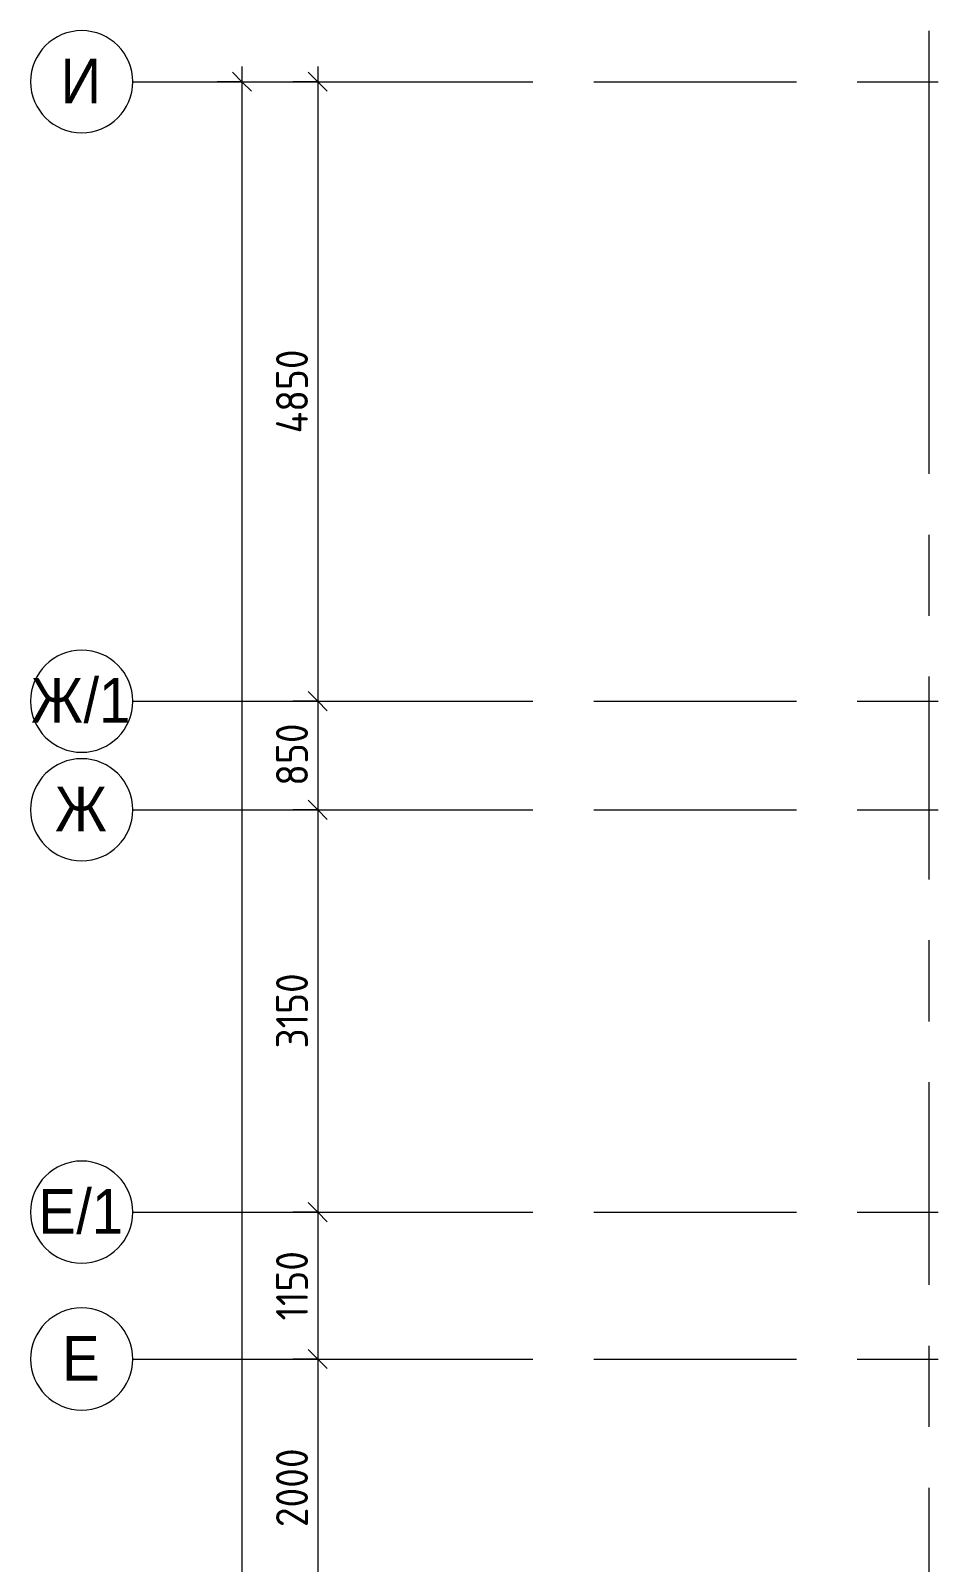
# Model space of a CAD drawing. Header units: millimetres. Extents: x -3456 to 185767, y -8553 to 29000.
# Drawn here: x -3328 to 3782, y 15408 to 27400 of the extents above; entities that cross this region are included whole.
import ezdxf

# ---------------------------------------------------------------- set-up
doc = ezdxf.new("R2010")
doc.units = ezdxf.units.MM
doc.linetypes.add('Осевая', pattern=[3175, 635, -476.25, 1587.5, -476.25])
for name, color, linetype, lineweight in [('A-ANNO-DIMS', 7, 'Continuous', 9), ('A-ANNO-DIMS-100', 7, 'Continuous', 9), ('Оси', 7, 'Continuous', 9), ('Оси-1', 7, 'Continuous', 20), ('Оси-2', 7, 'Осевая', 9)]:
    doc.layers.add(name, color=color, linetype=linetype, lineweight=lineweight)
doc.styles.add('Arial', font='arial.ttf', dxfattribs={"width": 0.9, "height": 350})
doc.styles.add('ISOCPEUR', font='isocpeur.ttf', dxfattribs={"width": 0.9, "height": 250})
doc.dimstyles.new('ISO-2_5_0_9К_БОЛЬШОЙ', dxfattribs={"dimscale": 304.8, "dimtxt": 248.995294, "dimasz": 0.492126, "dimexe": 0.393701, "dimexo": 0.984252, "dimgap": 0, "dimtad": 1, "dimdec": 0, "dimrnd": 10, "dimzin": 0, "dimdsep": 46, "dimtxsty": 'ISOCPEUR', "dimblk1": 'OBLIQUE', "dimblk2": 'OBLIQUE', "dimsah": 1, "dimcen": 0.09, "dimdle": 0.393701, "dimazin": 0, "dimtfac": 1, "dimtdec": 4, "dimtix": 1, "dimtmove": 0, "dimatfit": 3, "dimfxl": 1, "dimtvp": 1, "dimtolj": 1, "dimtzin": 0, "dimarcsym": 2})
doc.dimstyles.new('ISO-2_5_0_9К_БОЛЬШОЙ_1', dxfattribs={"dimscale": 304.8, "dimtxt": 248.995294, "dimasz": 0.492126, "dimexe": 0.393701, "dimexo": 0.984252, "dimgap": 0, "dimtad": 1, "dimdec": 0, "dimrnd": 10, "dimzin": 0, "dimdsep": 46, "dimtxsty": 'ISOCPEUR', "dimblk1": 'OBLIQUE', "dimblk2": 'OBLIQUE', "dimsah": 1, "dimcen": 0.09, "dimdle": 0.393701, "dimazin": 0, "dimtfac": 1, "dimtdec": 4, "dimtix": 1, "dimtmove": 2, "dimatfit": 3, "dimfxl": 1, "dimtvp": 1, "dimtolj": 1, "dimtzin": 0, "dimarcsym": 2})

# ---------------------------------------------------------------- blocks, each defined once
blk = doc.blocks.new('Ось сетки - D8-29747960-План заполнения и маркировки дверных проемов 2 этажа в осях 1-12')
at = {"layer": 'Оси-1'}
for start, end in [(360, 180), (180, 360)]:
    blk.add_arc((0, 0), 4, start, end, dxfattribs=at)
blk = doc.blocks.new('DIMBLOCK12-План заполнения и маркировки дверных проемов 2 этажа в осях 1-12')
at = {"layer": 'A-ANNO-DIMS-100'}
for p, q in [((-1080, 27120), (-1080, 22150)), ((-1274, 27000), (-960, 27000)), ((-1080, 27000), (-1274, 27000)), ((-1274, 22150), (-960, 22150)), ((-1080, 22150), (-1274, 22150))]:
    blk.add_line(p, q, dxfattribs=at)
at = {"layer": 'A-ANNO-DIMS-100', "lineweight": 20}
for p, q in [((-1080, 27000), (-1155, 27075)), ((-1080, 27000), (-1005, 26925)), ((-1080, 22150), (-1155, 22225)), ((-1080, 22150), (-1005, 22075))]:
    blk.add_line(p, q, dxfattribs=at)
at = {"layer": 'A-ANNO-DIMS-100', "color": 0, "insert": (-1406, 24247), "char_height": 250, "width": 787.21, "attachment_point": 1, "rotation": 90, "line_spacing_factor": 1.149209, "style": 'ISOCPEUR'}
blk.add_mtext('4850', dxfattribs=at)
blk = doc.blocks.new('_Oblique')
at = {"color": 0, "linetype": 'ByBlock', "lineweight": -2}
blk.add_line((-0.5, -0.5), (0.5, 0.5), dxfattribs=at)
blk = doc.blocks.new('DIMBLOCK13-План заполнения и маркировки дверных проемов 2 этажа в осях 1-12')
at = {"layer": 'A-ANNO-DIMS-100', "lineweight": 20}
for p, q in [((-1080, 22150), (-1155, 22225)), ((-1080, 22150), (-1005, 22075)), ((-1080, 21300), (-1155, 21375)), ((-1080, 21300), (-1005, 21225))]:
    blk.add_line(p, q, dxfattribs=at)
at = {"layer": 'A-ANNO-DIMS-100'}
for p, q in [((-1274, 22150), (-960, 22150)), ((-1080, 22150), (-1274, 22150)), ((-1080, 22150), (-1080, 21300)), ((-1274, 21300), (-960, 21300)), ((-1080, 21300), (-1274, 21300))]:
    blk.add_line(p, q, dxfattribs=at)
at = {"layer": 'A-ANNO-DIMS-100', "color": 0, "insert": (-1406, 21488), "char_height": 250, "width": 568.86, "attachment_point": 1, "rotation": 90, "line_spacing_factor": 1.149209, "style": 'ISOCPEUR'}
blk.add_mtext('850', dxfattribs=at)
blk = doc.blocks.new('DIMBLOCK14-План заполнения и маркировки дверных проемов 2 этажа в осях 1-12')
at = {"layer": 'A-ANNO-DIMS-100', "lineweight": 20}
for p, q in [((-1080, 21300), (-1155, 21375)), ((-1080, 21300), (-1005, 21225)), ((-1080, 18150), (-1155, 18225)), ((-1080, 18150), (-1005, 18075))]:
    blk.add_line(p, q, dxfattribs=at)
at = {"layer": 'A-ANNO-DIMS-100'}
for p, q in [((-1274, 21300), (-960, 21300)), ((-1080, 21300), (-1274, 21300)), ((-1080, 21300), (-1080, 18150)), ((-1274, 18150), (-960, 18150)), ((-1080, 18150), (-1274, 18150))]:
    blk.add_line(p, q, dxfattribs=at)
at = {"layer": 'A-ANNO-DIMS-100', "color": 0, "insert": (-1406, 19431), "char_height": 250, "width": 706.76, "attachment_point": 1, "rotation": 90, "line_spacing_factor": 1.149209, "style": 'ISOCPEUR'}
blk.add_mtext('3150', dxfattribs=at)
blk = doc.blocks.new('DIMBLOCK15-План заполнения и маркировки дверных проемов 2 этажа в осях 1-12')
at = {"layer": 'A-ANNO-DIMS-100'}
for p, q in [((-1274, 18150), (-960, 18150)), ((-1080, 18150), (-1274, 18150)), ((-1080, 18150), (-1080, 17000)), ((-1274, 17000), (-960, 17000)), ((-1080, 17000), (-1274, 17000))]:
    blk.add_line(p, q, dxfattribs=at)
at = {"layer": 'A-ANNO-DIMS-100', "lineweight": 20}
for p, q in [((-1080, 18150), (-1155, 18225)), ((-1080, 18150), (-1005, 18075)), ((-1080, 17000), (-1155, 17075)), ((-1080, 17000), (-1005, 16925))]:
    blk.add_line(p, q, dxfattribs=at)
at = {"layer": 'A-ANNO-DIMS-100', "color": 0, "insert": (-1406, 17302), "char_height": 250, "width": 655.05, "attachment_point": 1, "rotation": 90, "line_spacing_factor": 1.149209, "style": 'ISOCPEUR'}
blk.add_mtext('1150', dxfattribs=at)
blk = doc.blocks.new('DIMBLOCK16-План заполнения и маркировки дверных проемов 2 этажа в осях 1-12')
at = {"layer": 'A-ANNO-DIMS-100', "lineweight": 20}
for p, q in [((-1080, 17000), (-1155, 17075)), ((-1080, 17000), (-1005, 16925)), ((-1080, 15000), (-1155, 15075)), ((-1080, 15000), (-1005, 14925))]:
    blk.add_line(p, q, dxfattribs=at)
at = {"layer": 'A-ANNO-DIMS-100'}
for p, q in [((-1274, 17000), (-960, 17000)), ((-1080, 17000), (-1274, 17000)), ((-1080, 17000), (-1080, 15000)), ((-600, 15000), (-1200, 15000)), ((-1080, 15000), (-600, 15000))]:
    blk.add_line(p, q, dxfattribs=at)
at = {"layer": 'A-ANNO-DIMS-100', "color": 0, "insert": (-1406, 15684), "char_height": 250, "width": 758.48, "attachment_point": 1, "rotation": 90, "line_spacing_factor": 1.149209, "style": 'ISOCPEUR'}
blk.add_mtext('2000', dxfattribs=at)
blk = doc.blocks.new('DIMBLOCK24-План заполнения и маркировки дверных проемов 2 этажа в осях 1-12')
at = {"layer": 'A-ANNO-DIMS-100'}
for p, q in [((-1673, 27120), (-1673, -120)), ((-1867, 27000), (-1553, 27000)), ((-1673, 27000), (-1867, 27000)), ((-1867, 0), (-1553, 0)), ((-1673, 0), (-1867, 0))]:
    blk.add_line(p, q, dxfattribs=at)
at = {"layer": 'A-ANNO-DIMS-100', "lineweight": 20}
for p, q in [((-1673, 27000), (-1748, 27075)), ((-1673, 27000), (-1598, 26925)), ((-1673, 0), (-1748, 75)), ((-1673, 0), (-1598, -75))]:
    blk.add_line(p, q, dxfattribs=at)
at = {"layer": 'A-ANNO-DIMS-100', "color": 0, "insert": (-1999, 13572), "char_height": 250, "width": 948.1, "attachment_point": 1, "rotation": 90, "line_spacing_factor": 1.149209, "style": 'ISOCPEUR'}
blk.add_mtext('27000', dxfattribs=at)

msp = doc.modelspace()

# ---------------------------------------------------------------- linework, layer by layer
at = {"layer": 'Оси'}
for p, q in [((3710, 24898.1), (3710, 27398.1)), ((-2528.5, 27000), (-28.5, 27000)), ((-2528.5, 22150), (-28.5, 22150)), ((-2528.5, 21300), (-28.5, 21300)), ((-2528.5, 18150), (-28.5, 18150)), ((-2528.5, 17000), (-28.5, 17000))]:
    msp.add_line(p, q, dxfattribs=at)
at = {"layer": 'Оси-2'}
for p, q in [((-28.5, 27000), (31340, 27000)), ((3710, 593.7), (3710, 24898.1)), ((-28.5, 22150), (36281, 22150)), ((-28.5, 21300), (36281, 21300)), ((-28.5, 18150), (36281, 18150)), ((-28.5, 17000), (36281, 17000))]:
    msp.add_line(p, q, dxfattribs=at)

# ---------------------------------------------------------------- block references
at = {"layer": 'Оси-1', "xscale": 99.99999999999993, "yscale": 99.99999999999993, "zscale": 99.99999999999993, "rotation": 269.9999999999994}
for p in [(-2928.5, 27000), (-2928.5, 22150), (-2928.5, 21300), (-2928.5, 18150), (-2928.5, 17000)]:
    msp.add_blockref('Ось сетки - D8-29747960-План заполнения и маркировки дверных проемов 2 этажа в осях 1-12', p, dxfattribs=at)

# ---------------------------------------------------------------- texts
at = {"layer": 'Оси', "char_height": 350, "attachment_point": 1, "style": 'Arial'}
for s, insert, width in [('\\fArial|b0|i0|c204|p34|;\\W.9;И', (-3092.9, 27181), 389.62), ('\\fArial|b0|i0|c204|p34|;\\W.9;Ж', (-3325.1, 22331), 497.848), ('/1', (-2914.4, 22331), 454.557), ('\\fArial|b0|i0|c204|p34|;\\W.9;Ж', (-3137.5, 21481), 497.848), ('/1', (-2970.8, 18331), 454.557), ('\\fArial|b0|i0|c204|p34|;\\W.9;Е', (-3268.4, 18331), 360.759), ('\\fArial|b0|i0|c204|p34|;\\W.9;Е', (-3081.2, 17181), 360.759)]:
    msp.add_mtext(s, dxfattribs=dict(at, insert=insert, width=width))

# ---------------------------------------------------------------- dimensions: what is measured, and where the dimension line sits
at = {"layer": 'A-ANNO-DIMS'}
dim = msp.add_linear_dim(base=(-1672.8, 0), p1=(-1566.7, 27000), p2=(-1566.7, 0), angle=90, dimstyle='ISO-2_5_0_9К_БОЛЬШОЙ_1', override={"dimpost": '<>', "dimfxl": 26999.999823}, dxfattribs=at)
dim.commit()
dim.dimension.update_dxf_attribs({"geometry": 'DIMBLOCK24-План заполнения и маркировки дверных проемов 2 этажа в осях 1-12', "text_midpoint": (-1832.7, 14046), "dimtype": 160, "text_rotation": 90})
for base, p1, p2, override, picture, middle in [((-1079.9, 22150), (-973.8, 27000), (-973.8, 22150), {"dimpost": '<>', "dimfxl": 4849.999753}, 'DIMBLOCK12-План заполнения и маркировки дверных проемов 2 этажа в осях 1-12', (-1204.9, 24575)), ((-1079.9, 21300), (-973.8, 22150), (-973.8, 21300), {"dimpost": '<>', "dimfxl": 850}, 'DIMBLOCK13-План заполнения и маркировки дверных проемов 2 этажа в осях 1-12', (-1204.9, 21725)), ((-1079.9, 18150), (-973.8, 21300), (-973.8, 18150), {"dimpost": '<>', "dimfxl": 3150}, 'DIMBLOCK14-План заполнения и маркировки дверных проемов 2 этажа в осях 1-12', (-1204.9, 19725)), ((-1079.9, 17000), (-973.8, 18150), (-973.8, 17000), {"dimpost": '<>', "dimfxl": 1150}, 'DIMBLOCK15-План заполнения и маркировки дверных проемов 2 этажа в осях 1-12', (-1204.9, 17575)), ((-1079.9, 15000), (-973.8, 17000), (-300, 15000), {"dimpost": '<>', "dimfxl": 2110.466966}, 'DIMBLOCK16-План заполнения и маркировки дверных проемов 2 этажа в осях 1-12', (-1204.9, 16000))]:
    dim = msp.add_linear_dim(base=base, p1=p1, p2=p2, angle=90, dimstyle='ISO-2_5_0_9К_БОЛЬШОЙ', override=override, dxfattribs=at)
    dim.commit()
    dim.dimension.update_dxf_attribs({"geometry": picture, "text_midpoint": middle})

doc.saveas('drawing.dxf')
